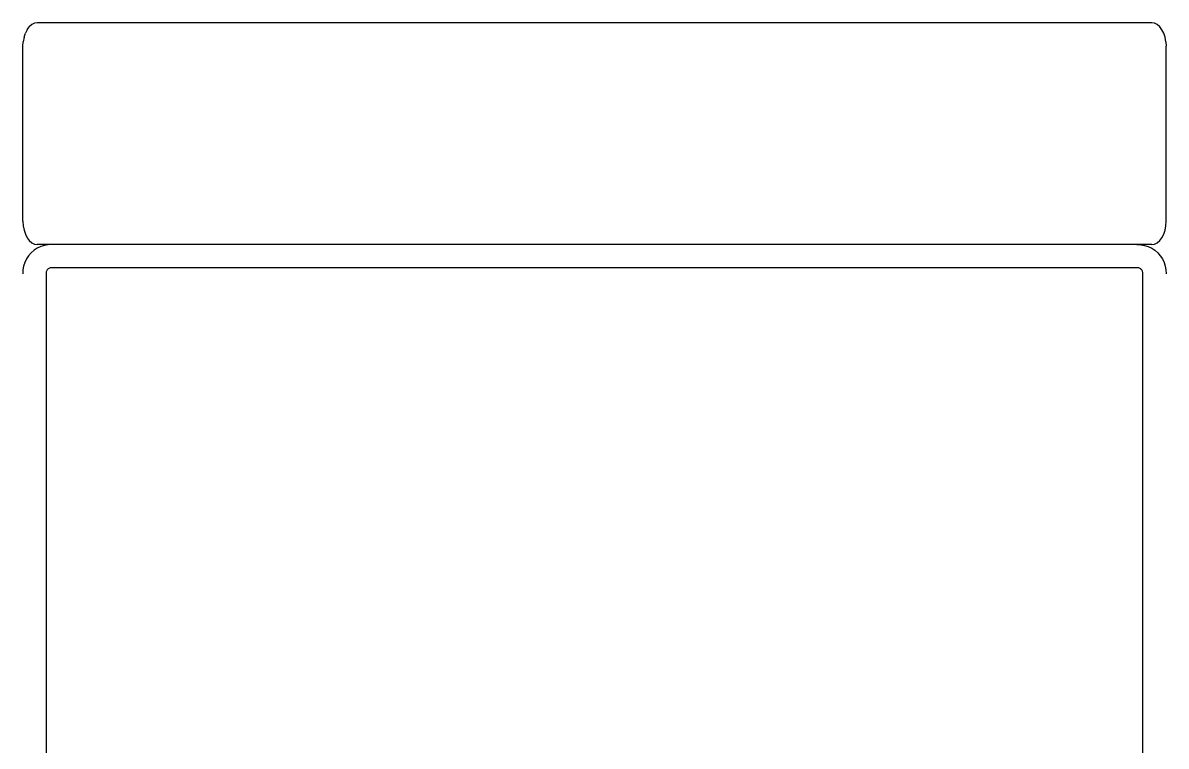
# Model space of a CAD drawing. Header units: millimetres. Extents: x 21 to 5427, y 20 to 4028.
# Drawn here: x 4376.1 to 4572.1, y 1745.8 to 1869.8 of the extents above; entities that cross this region are included whole.
import ezdxf

# ---------------------------------------------------------------- set-up
doc = ezdxf.new("R2010")
doc.units = ezdxf.units.MM

msp = doc.modelspace()

# ---------------------------------------------------------------- linework, layer by layer
for p, q in [((4378.09, 1869.7), (4377.63, 1869.47)), ((4378.57, 1869.77), (4378.09, 1869.7)), ((4569.62, 1869.77), (4378.57, 1869.77)), ((4570.1, 1869.7), (4569.62, 1869.77)), ((4570.56, 1869.47), (4570.1, 1869.7)), ((4376.3, 1867.3), (4376.52, 1868)), ((4376.83, 1868.6), (4376.52, 1868)), ((4376.83, 1868.6), (4377.2, 1869.1)), ((4377.63, 1869.47), (4377.2, 1869.1)), ((4570.99, 1869.1), (4570.56, 1869.47)), ((4571.36, 1868.6), (4570.99, 1869.1)), ((4571.66, 1868), (4571.36, 1868.6)), ((4571.89, 1867.3), (4571.66, 1868)), ((4376.11, 1865.77), (4376.16, 1866.55)), ((4376.11, 1835.77), (4376.11, 1865.77)), ((4376.3, 1867.3), (4376.16, 1866.55)), ((4572.03, 1866.55), (4571.89, 1867.3)), ((4572.03, 1866.55), (4572.08, 1865.77)), ((4572.08, 1835.77), (4572.08, 1865.77)), ((4376.11, 1835.77), (4376.16, 1834.99)), ((4376.16, 1834.99), (4376.3, 1834.24)), ((4571.89, 1834.24), (4572.03, 1834.99)), ((4572.03, 1834.99), (4572.08, 1835.77)), ((4376.3, 1834.24), (4376.52, 1833.55)), ((4376.52, 1833.55), (4376.83, 1832.94)), ((4376.83, 1832.94), (4377.2, 1832.45)), ((4377.2, 1832.45), (4377.63, 1832.08)), ((4570.56, 1832.08), (4570.99, 1832.45)), ((4570.99, 1832.45), (4571.36, 1832.94)), ((4571.36, 1832.94), (4571.66, 1833.55)), ((4571.66, 1833.55), (4571.89, 1834.24)), ((4378.01, 1830.78), (4377.51, 1830.34)), ((4377.63, 1832.08), (4378.09, 1831.85)), ((4378.56, 1831.14), (4378.01, 1830.78)), ((4378.09, 1831.85), (4378.57, 1831.77)), ((4379.15, 1831.42), (4378.56, 1831.14)), ((4381.08, 1831.77), (4378.57, 1831.77)), ((4379.78, 1831.63), (4379.15, 1831.42)), ((4380.42, 1831.74), (4379.78, 1831.63)), ((4381.08, 1831.77), (4380.42, 1831.74)), ((4561.56, 1831.77), (4381.08, 1831.77)), ((4567.08, 1831.77), (4561.56, 1831.77)), ((4567.08, 1831.77), (4567.74, 1831.74)), ((4569.62, 1831.77), (4567.08, 1831.77)), ((4567.74, 1831.74), (4568.38, 1831.63)), ((4568.38, 1831.63), (4569.01, 1831.42)), ((4569.01, 1831.42), (4569.6, 1831.14)), ((4569.6, 1831.14), (4570.15, 1830.78)), ((4569.62, 1831.77), (4570.1, 1831.85)), ((4570.1, 1831.85), (4570.56, 1832.08)), ((4570.15, 1830.78), (4570.65, 1830.34)), ((4376.43, 1828.7), (4376.23, 1828.08)), ((4376.72, 1829.3), (4376.43, 1828.7)), ((4377.08, 1829.85), (4376.72, 1829.3)), ((4377.51, 1830.34), (4377.08, 1829.85)), ((4570.65, 1830.34), (4571.08, 1829.85)), ((4571.08, 1829.85), (4571.44, 1829.3)), ((4571.44, 1829.3), (4571.73, 1828.7)), ((4571.73, 1828.7), (4571.93, 1828.08)), ((4376.11, 1827.43), (4376.08, 1826.77)), ((4376.23, 1828.08), (4376.11, 1827.43)), ((4380.11, 1827.1), (4380.08, 1826.98)), ((4380.08, 1826.98), (4380.08, 1826.87)), ((4380.08, 1826.87), (4380.08, 1726.29)), ((4380.14, 1827.22), (4380.11, 1827.1)), ((4380.19, 1827.32), (4380.14, 1827.22)), ((4380.26, 1827.42), (4380.19, 1827.32)), ((4380.34, 1827.51), (4380.26, 1827.42)), ((4380.43, 1827.59), (4380.34, 1827.51)), ((4380.53, 1827.66), (4380.43, 1827.59)), ((4380.64, 1827.71), (4380.53, 1827.66)), ((4380.75, 1827.75), (4380.64, 1827.71)), ((4380.87, 1827.77), (4380.75, 1827.75)), ((4380.99, 1827.77), (4380.87, 1827.77)), ((4561.56, 1827.77), (4380.99, 1827.77)), ((4567.17, 1827.77), (4561.56, 1827.77)), ((4567.29, 1827.77), (4567.17, 1827.77)), ((4567.41, 1827.75), (4567.29, 1827.77)), ((4567.52, 1827.71), (4567.41, 1827.75)), ((4567.63, 1827.66), (4567.52, 1827.71)), ((4567.73, 1827.59), (4567.63, 1827.66)), ((4567.82, 1827.51), (4567.73, 1827.59)), ((4567.9, 1827.42), (4567.82, 1827.51)), ((4567.96, 1827.32), (4567.9, 1827.42)), ((4568.02, 1827.22), (4567.96, 1827.32)), ((4568.05, 1827.1), (4568.02, 1827.22)), ((4568.07, 1826.98), (4568.05, 1827.1)), ((4568.08, 1826.87), (4568.07, 1826.98)), ((4568.08, 1726.29), (4568.08, 1826.87)), ((4571.93, 1828.08), (4572.05, 1827.43)), ((4572.05, 1827.43), (4572.08, 1826.77))]:
    msp.add_line(p, q)

doc.saveas('drawing.dxf')
